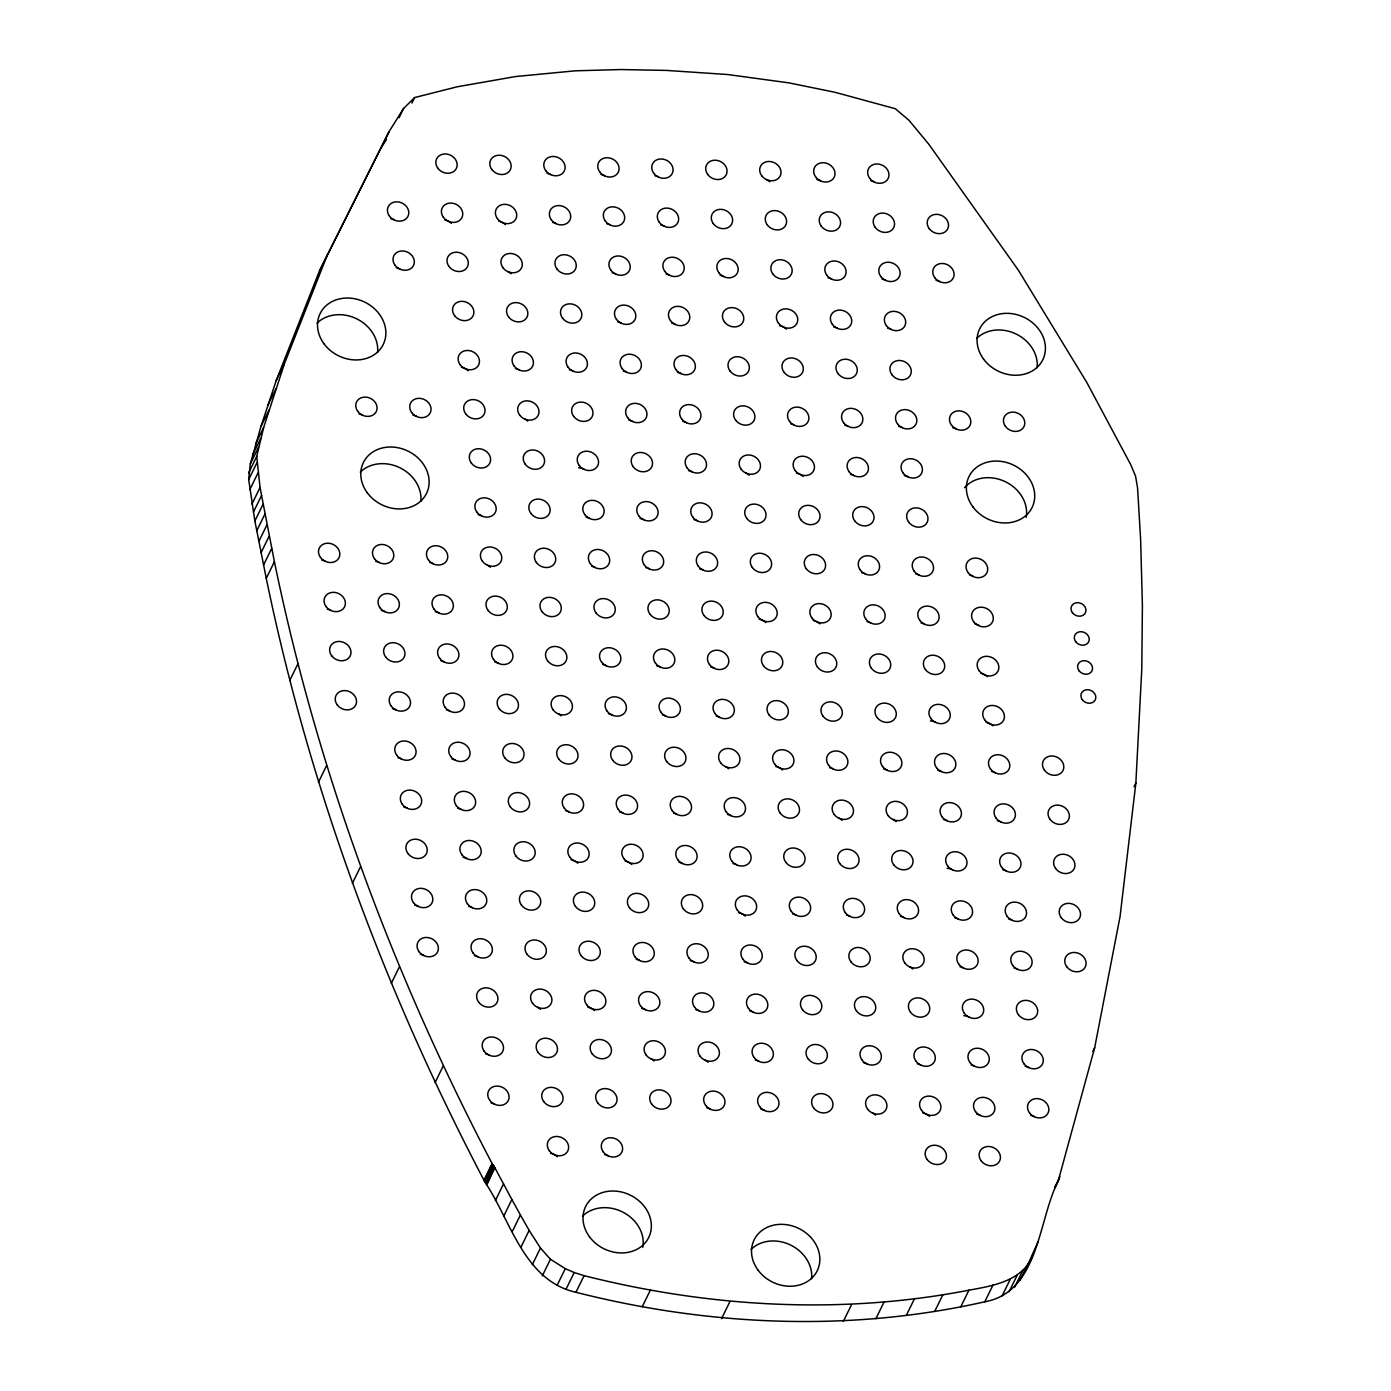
<?xml version="1.0" encoding="UTF-8"?>
<svg xmlns="http://www.w3.org/2000/svg" width="1391" height="1391" viewBox="0 0 1391 1391"><rect width="100%" height="100%" fill="white"/><g stroke="black" fill="none" stroke-linecap="round" stroke-linejoin="round"><path stroke-width="1.5" d="M1135.856 783.063L1141.785 669.21L1142.411 605.572L1140.62 539.36L1137.56 487.98L1135.578 476.157L1130.64 464.472L1086.788 382.438L1018.316 270.132L928.788 144.212L908.897 120.217L895.3 108.707L834.93 92.275L789.149 82.904L727.806 74.54L666.498 70.419L620.629 69.55L575.196 70.819L515.452 76.557L457.256 86.781L414.622 97.561L403.564 108.498L389.028 131.693L319.53 270.741L276.235 380.456L260.917 426.585L250.31 463.951L248.693 479.547L254.866 520.964L266.255 578.326C309.498 788.106 384.542 990.67 483.964 1180.211L486.815 1184.906C511.54 1223.593 525.102 1280.781 575.944 1292.291C709.219 1326.162 850.318 1332.248 984.793 1301.785C1039.251 1291.961 1038.19 1219.472 1058.099 1181.342L1094.665 1047.736L1120.051 916.582L1135.856 783.063L1134.03 786.767M484.485 1181.185L492.64 1164.563L492.101 1163.572C392.697 974.048 317.635 771.466 274.41 561.703L260.047 487.493L256.726 456.352L263.629 427.576L284.373 363.833L327.667 254.101M1024.976 1271.078L1037.877 1242.215M319.53 270.741L389.028 131.693M399.043 117.731L403.564 108.498M411.892 103.108L414.622 97.561M276.235 380.456L284.373 363.833M267.82 405.337L275.974 388.715M260.917 426.585L269.054 409.962M255.492 444.216L263.629 427.576M252.484 455.135L260.639 438.513M250.31 463.951L258.465 447.328M248.589 472.992L256.726 456.352M248.693 479.547L256.831 462.925M249.824 489.597L257.978 472.975M251.91 504.116L260.047 487.493M253.44 512.062L261.578 495.439M254.866 520.964L263.021 504.342M256.813 530.667L264.968 514.027M258.882 541.325L267.02 524.685M261.021 552.749L269.176 536.126M263.49 565.146L271.628 548.523M266.255 578.326L274.41 561.703M289.711 680.529L297.865 663.907M318.435 782.281L326.572 765.641M352.358 883.372L360.512 866.749M391.271 983.42L399.408 966.797M435.14 1082.441L443.294 1065.802M483.964 1180.211L492.101 1163.572M484.207 1180.594L492.362 1163.971M484.451 1180.803L492.588 1164.163M484.729 1181.376L492.64 1164.563M484.99 1181.776L493.388 1165.536M485.233 1182.159L493.37 1165.345M485.494 1182.559L493.649 1165.936L492.866 1164.754M485.737 1182.75L493.649 1165.936M486.537 1184.315L494.692 1167.692L493.875 1166.127M486.815 1184.906L494.692 1167.692M495.387 1200.537L503.525 1183.897L494.918 1167.884M503.716 1216.151L511.871 1199.529L503.525 1183.897M512.253 1231.591L520.408 1214.969L511.871 1199.529M520.999 1247.032L529.154 1230.409L520.408 1214.969M532.318 1264.662L540.473 1248.04L529.154 1230.409M542.281 1275.895L550.436 1259.255L540.473 1248.04M557.13 1285.301L565.285 1268.662L550.436 1259.255M566.05 1289.161L574.205 1272.539L584.081 1275.669C709.48 1307.401 841.642 1314.947 968.936 1290.187C993.018 1285.84 1023.585 1280.833 1033.13 1254.439M575.944 1292.291L584.081 1275.669M642.225 1306.758L650.379 1290.118M721.564 1318.633L729.719 1301.993M843.329 1321.45L851.483 1304.828M875.878 1318.738L884.015 1302.098M906.41 1315.19L914.565 1298.568M934.787 1311.226L942.942 1294.604M960.781 1306.81L968.936 1290.187M1092.857 1051.44L1094.665 1047.736M984.793 1301.785L992.948 1285.145M1054.708 1187.514L1059.907 1176.751M1054.621 1188.157L1058.76 1179.62M1002.146 1295.821L1010.283 1279.181M1009.101 1291.735L1017.238 1275.095M1014.7 1287.04L1022.854 1270.418M1019.881 1280.416L1028.036 1263.776M380.873 148.315L386.472 139.396M565.285 1268.662L574.205 1272.539M494.431 1167.292L486.259 1183.741M671.731 323.147A10.989 9.337 26.1 0 1 675.348 324.381M494.831 662.012A10.989 9.337 26.1 0 1 498.447 663.246M779.673 325.65A10.989 9.337 26.1 0 1 786.384 329.128M547.046 173.266A10.989 9.337 26.1 0 1 550.662 174.501M457.587 808.136A10.989 9.337 26.1 0 1 461.203 809.371M452.005 759.017A10.989 9.337 26.1 0 1 455.622 760.251M641.807 1008.405A10.989 9.337 26.1 0 1 645.424 1009.623M587.819 1007.154A10.989 9.337 26.1 0 1 594.531 1010.614M444.668 219.882A10.989 9.337 26.1 0 1 451.38 223.36M446.424 709.897A10.989 9.337 26.1 0 1 450.041 711.114M440.86 660.76A10.989 9.337 26.1 0 1 444.477 661.994M435.279 611.64A10.989 9.337 26.1 0 1 438.895 612.875M429.715 562.52A10.989 9.337 26.1 0 1 433.331 563.738M695.778 1009.657A10.989 9.337 26.1 0 1 699.395 1010.874M375.744 561.269A10.989 9.337 26.1 0 1 379.36 562.486M751.018 1249.466A35.14 29.872 26.1 0 1 790.453 1244.98A35.14 29.872 26.1 0 1 811.579 1278.677M582.516 1216.169A35.14 29.872 26.1 0 1 622.994 1212.204A35.14 29.872 26.1 0 1 642.798 1247.379M360.286 472.158A35.14 29.872 26.1 0 1 399.721 467.672A35.14 29.872 26.1 0 1 420.847 501.369M976.586 338.482A35.14 29.872 26.1 0 1 1016.021 333.979A35.14 29.872 26.1 0 1 1037.147 367.693M317.009 323.181A35.14 29.872 26.1 0 1 356.444 318.695A35.14 29.872 26.1 0 1 377.57 352.392M964.519 487.685A35.14 29.872 26.1 0 1 1005.328 481.703A35.14 29.872 26.1 0 1 1026.175 517.417M930.37 720.973A10.989 9.337 26.1 0 1 935.83 722.398M921.068 622.907A10.989 9.337 26.1 0 1 924.685 624.142M915.487 573.788A10.989 9.337 26.1 0 1 919.121 575.022M904.341 475.531A10.989 9.337 26.1 0 1 907.958 476.765M850.37 474.279A10.989 9.337 26.1 0 1 853.987 475.513M861.516 572.536A10.989 9.337 26.1 0 1 865.132 573.77M867.097 621.655A10.989 9.337 26.1 0 1 870.714 622.89M883.807 769.032A10.989 9.337 26.1 0 1 887.423 770.266M937.795 770.284A10.989 9.337 26.1 0 1 941.411 771.518M991.766 771.536A10.989 9.337 26.1 0 1 995.382 772.77M997.33 820.655A10.989 9.337 26.1 0 1 1000.946 821.89M943.359 819.403A10.989 9.337 26.1 0 1 946.975 820.638M893.005 819.386A10.989 9.337 26.1 0 1 896.082 821.629M839.034 818.134A10.989 9.337 26.1 0 1 842.111 820.377M829.836 767.78A10.989 9.337 26.1 0 1 833.452 769.014M813.109 620.403A10.989 9.337 26.1 0 1 819.821 623.881M796.4 473.027A10.989 9.337 26.1 0 1 803.094 476.504M688.441 470.523A10.989 9.337 26.1 0 1 692.057 471.758M746.045 473.01A10.989 9.337 26.1 0 1 749.123 475.253M759.138 619.151A10.989 9.337 26.1 0 1 765.85 622.629M775.865 766.528A10.989 9.337 26.1 0 1 782.559 770.005M947.097 868.349A10.989 9.337 26.1 0 1 952.557 869.775M1002.911 869.792A10.989 9.337 26.1 0 1 1006.528 871.027M733.04 863.533A10.989 9.337 26.1 0 1 736.656 864.75M725.493 766.511A10.989 9.337 26.1 0 1 728.588 768.754M727.458 814.396A10.989 9.337 26.1 0 1 731.075 815.63M716.313 716.156A10.989 9.337 26.1 0 1 719.929 717.391M710.731 667.019A10.989 9.337 26.1 0 1 714.348 668.254M699.586 568.78A10.989 9.337 26.1 0 1 703.203 570.014M694.022 519.643A10.989 9.337 26.1 0 1 697.639 520.877M640.034 518.391A10.989 9.337 26.1 0 1 643.668 519.625M645.615 567.528A10.989 9.337 26.1 0 1 649.232 568.763M656.761 665.767A10.989 9.337 26.1 0 1 660.377 667.002M673.487 813.144A10.989 9.337 26.1 0 1 677.104 814.378M679.051 862.281A10.989 9.337 26.1 0 1 682.668 863.498M625.081 861.029A10.989 9.337 26.1 0 1 631.775 864.489M619.499 811.892A10.989 9.337 26.1 0 1 623.116 813.126M662.342 714.904A10.989 9.337 26.1 0 1 665.959 716.139M608.354 713.653A10.989 9.337 26.1 0 1 611.97 714.87M602.79 664.515A10.989 9.337 26.1 0 1 606.406 665.75M591.644 566.276A10.989 9.337 26.1 0 1 595.261 567.511M586.063 517.139A10.989 9.337 26.1 0 1 589.68 518.374M578.656 467.828A10.989 9.337 26.1 0 1 584.116 469.254M558 713.618A10.989 9.337 26.1 0 1 561.095 715.861M565.528 810.64A10.989 9.337 26.1 0 1 569.145 811.875M571.11 859.777A10.989 9.337 26.1 0 1 577.804 863.237M487.302 565.007A10.989 9.337 26.1 0 1 490.397 567.232M478.121 514.635A10.989 9.337 26.1 0 1 481.738 515.87M463.151 857.273A10.989 9.337 26.1 0 1 466.767 858.49M381.308 610.388A10.989 9.337 26.1 0 1 384.924 611.623M392.453 708.645A10.989 9.337 26.1 0 1 396.07 709.862M398.035 757.765A10.989 9.337 26.1 0 1 401.651 758.999M403.599 806.884A10.989 9.337 26.1 0 1 407.215 808.119M327.337 609.136A10.989 9.337 26.1 0 1 330.954 610.371M321.756 560.017A10.989 9.337 26.1 0 1 325.372 561.234M461.395 367.259A10.989 9.337 26.1 0 1 468.106 370.736M524.563 418.882A10.989 9.337 26.1 0 1 527.641 421.108M628.888 420.152A10.989 9.337 26.1 0 1 632.505 421.386M682.877 421.403A10.989 9.337 26.1 0 1 686.493 422.638M790.818 423.907A10.989 9.337 26.1 0 1 794.435 425.142M844.806 425.159A10.989 9.337 26.1 0 1 848.423 426.394M898.777 426.411A10.989 9.337 26.1 0 1 902.394 427.646M887.632 328.154A10.989 9.337 26.1 0 1 891.248 329.389M882.05 279.035A10.989 9.337 26.1 0 1 885.667 280.269M828.08 277.783A10.989 9.337 26.1 0 1 831.696 279.017M833.661 326.902A10.989 9.337 26.1 0 1 837.278 328.137M677.295 372.266A10.989 9.337 26.1 0 1 680.912 373.501M623.324 371.014A10.989 9.337 26.1 0 1 626.941 372.249M569.354 369.763A10.989 9.337 26.1 0 1 572.97 370.997M515.365 368.511A10.989 9.337 26.1 0 1 518.982 369.745M617.743 321.895A10.989 9.337 26.1 0 1 621.36 323.129M666.15 274.027A10.989 9.337 26.1 0 1 669.766 275.262M720.121 275.279A10.989 9.337 26.1 0 1 723.737 276.513M612.179 272.775A10.989 9.337 26.1 0 1 615.796 274.01M507.837 271.506A10.989 9.337 26.1 0 1 510.932 273.731M655.005 175.77A10.989 9.337 26.1 0 1 658.621 177.005M766.58 179.509A10.989 9.337 26.1 0 1 769.658 181.752M816.934 179.526A10.989 9.337 26.1 0 1 820.551 180.76M870.905 180.778A10.989 9.337 26.1 0 1 874.522 182.012M660.586 224.89A10.989 9.337 26.1 0 1 664.202 226.124M606.598 223.638A10.989 9.337 26.1 0 1 610.214 224.873M552.627 222.386A10.989 9.337 26.1 0 1 556.244 223.621M498.656 221.134A10.989 9.337 26.1 0 1 505.35 224.612M601.034 174.518A10.989 9.337 26.1 0 1 604.65 175.753M936.039 280.286A10.989 9.337 26.1 0 1 939.655 281.521M952.748 427.663A10.989 9.337 26.1 0 1 956.365 428.897M412.988 415.144A10.989 9.337 26.1 0 1 416.604 416.378M396.279 267.767A10.989 9.337 26.1 0 1 399.895 269.002M390.697 218.63A10.989 9.337 26.1 0 1 394.314 219.865M1008.492 918.912A10.989 9.337 26.1 0 1 1012.109 920.147M954.504 917.66A10.989 9.337 26.1 0 1 958.121 918.895M900.533 916.408A10.989 9.337 26.1 0 1 904.15 917.643M846.563 915.156A10.989 9.337 26.1 0 1 850.179 916.391M792.574 913.904A10.989 9.337 26.1 0 1 796.191 915.139M738.604 912.652A10.989 9.337 26.1 0 1 745.315 916.13M468.732 906.393A10.989 9.337 26.1 0 1 472.349 907.628M414.744 905.141A10.989 9.337 26.1 0 1 418.361 906.376M420.325 954.261A10.989 9.337 26.1 0 1 423.942 955.495M474.296 955.513A10.989 9.337 26.1 0 1 477.913 956.747M636.226 959.268A10.989 9.337 26.1 0 1 639.843 960.503M690.197 960.52A10.989 9.337 26.1 0 1 693.813 961.755M744.185 961.772A10.989 9.337 26.1 0 1 747.802 963.007M909.714 966.762A10.989 9.337 26.1 0 1 912.809 969.005M960.086 966.78A10.989 9.337 26.1 0 1 963.702 968.014M1014.056 968.032A10.989 9.337 26.1 0 1 1017.673 969.266M963.807 1015.726A10.989 9.337 26.1 0 1 969.266 1017.151M749.749 1010.909A10.989 9.337 26.1 0 1 753.366 1012.126M537.465 1007.119A10.989 9.337 26.1 0 1 540.543 1009.362M485.442 1053.769A10.989 9.337 26.1 0 1 489.058 1055.004M491.023 1102.889A10.989 9.337 26.1 0 1 494.64 1104.124M650.988 1058.76A10.989 9.337 26.1 0 1 654.083 1060.985M706.924 1107.897A10.989 9.337 26.1 0 1 710.54 1109.131M704.959 1060.012A10.989 9.337 26.1 0 1 708.054 1062.237M755.33 1060.029A10.989 9.337 26.1 0 1 758.947 1061.263M760.894 1109.149A10.989 9.337 26.1 0 1 764.511 1110.383M863.272 1062.533A10.989 9.337 26.1 0 1 866.889 1063.767M872.47 1112.887A10.989 9.337 26.1 0 1 875.548 1115.13M922.824 1112.904A10.989 9.337 26.1 0 1 929.536 1116.382M917.26 1063.785A10.989 9.337 26.1 0 1 920.877 1065.019M971.231 1065.037A10.989 9.337 26.1 0 1 974.848 1066.271M976.795 1114.156A10.989 9.337 26.1 0 1 980.412 1115.391M1030.783 1115.408A10.989 9.337 26.1 0 1 1034.4 1116.643M1025.202 1066.288A10.989 9.337 26.1 0 1 1028.818 1067.523M604.546 1154.53A10.989 9.337 26.1 0 1 608.163 1155.747M550.575 1153.278A10.989 9.337 26.1 0 1 557.269 1156.738M359.017 413.892A10.989 9.337 26.1 0 1 362.634 415.127M969.475 574.883A11.163 9.476 26.1 0 1 973.161 576.135M975.056 624.003A11.163 9.476 26.1 0 1 978.725 625.255M980.638 673.14A11.163 9.476 26.1 0 1 987.436 676.652M986.202 722.259A11.163 9.476 26.1 0 1 993.018 725.789M494.135 1166.527L486.015 1183.341L494.135 1166.527M875.235 227.376A10.989 9.337 26.1 0 0 893.631 227.811A10.989 9.337 26.1 0 0 882.781 213.084A10.989 9.337 26.1 0 0 875.235 227.376M785.759 862.264A10.989 9.337 26.1 0 0 804.154 862.681A10.989 9.337 26.1 0 0 793.305 847.971A10.989 9.337 26.1 0 0 785.759 862.264M769.032 714.887A10.989 9.337 26.1 0 0 787.445 715.304A10.989 9.337 26.1 0 0 776.595 700.595A10.989 9.337 26.1 0 0 769.032 714.887M757.991 1270.07A35.14 29.872 26.1 0 0 816.882 1271.444A35.14 29.872 26.1 0 0 782.177 1224.341A35.14 29.872 26.1 0 0 757.991 1270.07M589.488 1236.773A35.14 29.872 26.1 0 0 648.38 1238.129A35.14 29.872 26.1 0 0 613.674 1191.026A35.14 29.872 26.1 0 0 589.488 1236.773M367.259 492.762A35.14 29.872 26.1 0 0 426.15 494.118A35.14 29.872 26.1 0 0 391.445 447.015A35.14 29.872 26.1 0 0 367.259 492.762M983.559 359.087A35.14 29.872 26.1 0 0 1042.45 360.443A35.14 29.872 26.1 0 0 1007.745 313.34A35.14 29.872 26.1 0 0 983.559 359.087M323.999 343.786A35.14 29.872 26.1 0 0 382.89 345.142A35.14 29.872 26.1 0 0 348.167 298.039A35.14 29.872 26.1 0 0 323.999 343.786M972.865 506.811A35.14 29.872 26.1 0 0 1031.757 508.167A35.14 29.872 26.1 0 0 997.051 461.064A35.14 29.872 26.1 0 0 972.865 506.811M930.962 718.643A10.989 9.337 26.1 0 0 949.357 719.06A10.989 9.337 26.1 0 0 938.525 704.35A10.989 9.337 26.1 0 0 930.962 718.643M925.398 669.506A10.989 9.337 26.1 0 0 943.793 669.94A10.989 9.337 26.1 0 0 932.944 655.213A10.989 9.337 26.1 0 0 925.398 669.506M919.816 620.386A10.989 9.337 26.1 0 0 938.212 620.803A10.989 9.337 26.1 0 0 927.38 606.093A10.989 9.337 26.1 0 0 919.816 620.386M914.235 571.266A10.989 9.337 26.1 0 0 932.648 571.684A10.989 9.337 26.1 0 0 921.798 556.974A10.989 9.337 26.1 0 0 914.235 571.266M908.671 522.129A10.989 9.337 26.1 0 0 927.067 522.564A10.989 9.337 26.1 0 0 916.217 507.837A10.989 9.337 26.1 0 0 908.671 522.129M903.089 473.01A10.989 9.337 26.1 0 0 921.503 473.444A10.989 9.337 26.1 0 0 910.653 458.717A10.989 9.337 26.1 0 0 903.089 473.01M849.119 471.758A10.989 9.337 26.1 0 0 867.532 472.192A10.989 9.337 26.1 0 0 856.682 457.465A10.989 9.337 26.1 0 0 849.119 471.758M854.7 520.877A10.989 9.337 26.1 0 0 873.096 521.312A10.989 9.337 26.1 0 0 862.246 506.585A10.989 9.337 26.1 0 0 854.7 520.877M860.264 570.014A10.989 9.337 26.1 0 0 878.677 570.432A10.989 9.337 26.1 0 0 867.828 555.722A10.989 9.337 26.1 0 0 860.264 570.014M865.845 619.134A10.989 9.337 26.1 0 0 884.241 619.551A10.989 9.337 26.1 0 0 873.392 604.842A10.989 9.337 26.1 0 0 865.845 619.134M871.409 668.254A10.989 9.337 26.1 0 0 889.823 668.688A10.989 9.337 26.1 0 0 878.973 653.961A10.989 9.337 26.1 0 0 871.409 668.254M876.991 717.391A10.989 9.337 26.1 0 0 895.387 717.808A10.989 9.337 26.1 0 0 884.537 703.098A10.989 9.337 26.1 0 0 876.991 717.391M882.555 766.511A10.989 9.337 26.1 0 0 900.968 766.928A10.989 9.337 26.1 0 0 890.118 752.218A10.989 9.337 26.1 0 0 882.555 766.511M936.543 767.762A10.989 9.337 26.1 0 0 954.939 768.18A10.989 9.337 26.1 0 0 944.089 753.47A10.989 9.337 26.1 0 0 936.543 767.762M990.514 769.014A10.989 9.337 26.1 0 0 1008.91 769.432A10.989 9.337 26.1 0 0 998.06 754.722A10.989 9.337 26.1 0 0 990.514 769.014M996.078 818.134A10.989 9.337 26.1 0 0 1014.491 818.569A10.989 9.337 26.1 0 0 1003.641 803.842A10.989 9.337 26.1 0 0 996.078 818.134M942.107 816.882A10.989 9.337 26.1 0 0 960.52 817.317A10.989 9.337 26.1 0 0 949.67 802.59A10.989 9.337 26.1 0 0 942.107 816.882M888.136 815.63A10.989 9.337 26.1 0 0 906.532 816.065A10.989 9.337 26.1 0 0 895.682 801.338A10.989 9.337 26.1 0 0 888.136 815.63M834.165 814.378A10.989 9.337 26.1 0 0 852.561 814.813A10.989 9.337 26.1 0 0 841.711 800.086A10.989 9.337 26.1 0 0 834.165 814.378M828.584 765.259A10.989 9.337 26.1 0 0 846.98 765.676A10.989 9.337 26.1 0 0 836.147 750.966A10.989 9.337 26.1 0 0 828.584 765.259M823.003 716.139A10.989 9.337 26.1 0 0 841.416 716.556A10.989 9.337 26.1 0 0 830.566 701.846A10.989 9.337 26.1 0 0 823.003 716.139M817.439 667.002A10.989 9.337 26.1 0 0 835.835 667.437A10.989 9.337 26.1 0 0 825.002 652.709A10.989 9.337 26.1 0 0 817.439 667.002M811.857 617.882A10.989 9.337 26.1 0 0 830.271 618.3A10.989 9.337 26.1 0 0 819.421 603.59A10.989 9.337 26.1 0 0 811.857 617.882M806.293 568.763A10.989 9.337 26.1 0 0 824.689 569.18A10.989 9.337 26.1 0 0 813.839 554.47A10.989 9.337 26.1 0 0 806.293 568.763M800.712 519.625A10.989 9.337 26.1 0 0 819.125 520.06A10.989 9.337 26.1 0 0 808.275 505.333A10.989 9.337 26.1 0 0 800.712 519.625M795.148 470.506A10.989 9.337 26.1 0 0 813.544 470.94A10.989 9.337 26.1 0 0 802.694 456.213A10.989 9.337 26.1 0 0 795.148 470.506M687.189 468.002A10.989 9.337 26.1 0 0 705.602 468.419A10.989 9.337 26.1 0 0 694.752 453.709A10.989 9.337 26.1 0 0 687.189 468.002M741.177 469.254A10.989 9.337 26.1 0 0 759.573 469.671A10.989 9.337 26.1 0 0 748.723 454.961A10.989 9.337 26.1 0 0 741.177 469.254M746.741 518.374A10.989 9.337 26.1 0 0 765.137 518.808A10.989 9.337 26.1 0 0 754.305 504.081A10.989 9.337 26.1 0 0 746.741 518.374M752.322 567.511A10.989 9.337 26.1 0 0 770.718 567.928A10.989 9.337 26.1 0 0 759.869 553.218A10.989 9.337 26.1 0 0 752.322 567.511M757.886 616.63A10.989 9.337 26.1 0 0 776.3 617.048A10.989 9.337 26.1 0 0 765.45 602.338A10.989 9.337 26.1 0 0 757.886 616.63M763.468 665.75A10.989 9.337 26.1 0 0 781.864 666.185A10.989 9.337 26.1 0 0 771.014 651.457A10.989 9.337 26.1 0 0 763.468 665.75M774.613 764.007A10.989 9.337 26.1 0 0 793.009 764.424A10.989 9.337 26.1 0 0 782.159 749.714A10.989 9.337 26.1 0 0 774.613 764.007M780.177 813.126A10.989 9.337 26.1 0 0 798.59 813.561A10.989 9.337 26.1 0 0 787.741 798.834A10.989 9.337 26.1 0 0 780.177 813.126M839.729 863.515A10.989 9.337 26.1 0 0 858.143 863.933A10.989 9.337 26.1 0 0 847.293 849.223A10.989 9.337 26.1 0 0 839.729 863.515M893.7 864.767A10.989 9.337 26.1 0 0 912.113 865.185A10.989 9.337 26.1 0 0 901.264 850.475A10.989 9.337 26.1 0 0 893.7 864.767M947.688 866.019A10.989 9.337 26.1 0 0 966.084 866.437A10.989 9.337 26.1 0 0 955.234 851.727A10.989 9.337 26.1 0 0 947.688 866.019M1001.659 867.271A10.989 9.337 26.1 0 0 1020.055 867.688A10.989 9.337 26.1 0 0 1009.223 852.979A10.989 9.337 26.1 0 0 1001.659 867.271M1055.63 868.523A10.989 9.337 26.1 0 0 1074.043 868.94A10.989 9.337 26.1 0 0 1063.193 854.23A10.989 9.337 26.1 0 0 1055.63 868.523M1050.066 819.386A10.989 9.337 26.1 0 0 1068.462 819.821A10.989 9.337 26.1 0 0 1057.612 805.093A10.989 9.337 26.1 0 0 1050.066 819.386M1044.485 770.266A10.989 9.337 26.1 0 0 1062.898 770.684A10.989 9.337 26.1 0 0 1052.048 755.974A10.989 9.337 26.1 0 0 1044.485 770.266M731.788 861.012A10.989 9.337 26.1 0 0 750.184 861.429A10.989 9.337 26.1 0 0 739.334 846.719A10.989 9.337 26.1 0 0 731.788 861.012M720.625 762.755A10.989 9.337 26.1 0 0 739.038 763.172A10.989 9.337 26.1 0 0 728.188 748.462A10.989 9.337 26.1 0 0 720.625 762.755M726.206 811.875A10.989 9.337 26.1 0 0 744.602 812.309A10.989 9.337 26.1 0 0 733.77 797.582A10.989 9.337 26.1 0 0 726.206 811.875M715.061 713.635A10.989 9.337 26.1 0 0 733.457 714.052A10.989 9.337 26.1 0 0 722.607 699.343A10.989 9.337 26.1 0 0 715.061 713.635M709.48 664.498A10.989 9.337 26.1 0 0 727.893 664.933A10.989 9.337 26.1 0 0 717.043 650.206A10.989 9.337 26.1 0 0 709.48 664.498M703.916 615.378A10.989 9.337 26.1 0 0 722.312 615.796A10.989 9.337 26.1 0 0 711.462 601.086A10.989 9.337 26.1 0 0 703.916 615.378M698.334 566.259A10.989 9.337 26.1 0 0 716.748 566.676A10.989 9.337 26.1 0 0 705.898 551.966A10.989 9.337 26.1 0 0 698.334 566.259M692.77 517.122A10.989 9.337 26.1 0 0 711.166 517.556A10.989 9.337 26.1 0 0 700.316 502.829A10.989 9.337 26.1 0 0 692.77 517.122M633.218 466.75A10.989 9.337 26.1 0 0 651.614 467.167A10.989 9.337 26.1 0 0 640.782 452.458A10.989 9.337 26.1 0 0 633.218 466.75M638.782 515.87A10.989 9.337 26.1 0 0 657.195 516.304A10.989 9.337 26.1 0 0 646.346 501.577A10.989 9.337 26.1 0 0 638.782 515.87M644.363 565.007A10.989 9.337 26.1 0 0 662.759 565.424A10.989 9.337 26.1 0 0 651.927 550.714A10.989 9.337 26.1 0 0 644.363 565.007M649.945 614.126A10.989 9.337 26.1 0 0 668.341 614.544A10.989 9.337 26.1 0 0 657.491 599.834A10.989 9.337 26.1 0 0 649.945 614.126M655.509 663.246A10.989 9.337 26.1 0 0 673.905 663.681A10.989 9.337 26.1 0 0 663.072 648.954A10.989 9.337 26.1 0 0 655.509 663.246M666.654 761.503A10.989 9.337 26.1 0 0 685.067 761.92A10.989 9.337 26.1 0 0 674.218 747.21A10.989 9.337 26.1 0 0 666.654 761.503M672.236 810.623A10.989 9.337 26.1 0 0 690.631 811.057A10.989 9.337 26.1 0 0 679.782 796.33A10.989 9.337 26.1 0 0 672.236 810.623M677.8 859.76A10.989 9.337 26.1 0 0 696.213 860.177A10.989 9.337 26.1 0 0 685.363 845.467A10.989 9.337 26.1 0 0 677.8 859.76M623.829 858.508A10.989 9.337 26.1 0 0 642.225 858.925A10.989 9.337 26.1 0 0 631.375 844.215A10.989 9.337 26.1 0 0 623.829 858.508M618.247 809.371A10.989 9.337 26.1 0 0 636.661 809.805A10.989 9.337 26.1 0 0 625.811 795.078A10.989 9.337 26.1 0 0 618.247 809.371M612.683 760.251A10.989 9.337 26.1 0 0 631.079 760.668A10.989 9.337 26.1 0 0 620.23 745.959A10.989 9.337 26.1 0 0 612.683 760.251M661.09 712.383A10.989 9.337 26.1 0 0 679.486 712.801A10.989 9.337 26.1 0 0 668.636 698.091A10.989 9.337 26.1 0 0 661.09 712.383M607.102 711.131A10.989 9.337 26.1 0 0 625.515 711.549A10.989 9.337 26.1 0 0 614.666 696.839A10.989 9.337 26.1 0 0 607.102 711.131M601.538 661.994A10.989 9.337 26.1 0 0 619.934 662.429A10.989 9.337 26.1 0 0 609.084 647.702A10.989 9.337 26.1 0 0 601.538 661.994M595.957 612.875A10.989 9.337 26.1 0 0 614.37 613.292A10.989 9.337 26.1 0 0 603.52 598.582A10.989 9.337 26.1 0 0 595.957 612.875M590.393 563.755A10.989 9.337 26.1 0 0 608.789 564.172A10.989 9.337 26.1 0 0 597.939 549.462A10.989 9.337 26.1 0 0 590.393 563.755M584.811 514.618A10.989 9.337 26.1 0 0 603.225 515.053A10.989 9.337 26.1 0 0 592.375 500.325A10.989 9.337 26.1 0 0 584.811 514.618M579.247 465.498A10.989 9.337 26.1 0 0 597.643 465.915A10.989 9.337 26.1 0 0 586.793 451.206A10.989 9.337 26.1 0 0 579.247 465.498M471.288 462.994A10.989 9.337 26.1 0 0 489.684 463.412A10.989 9.337 26.1 0 0 478.852 448.702A10.989 9.337 26.1 0 0 471.288 462.994M525.259 464.246A10.989 9.337 26.1 0 0 543.672 464.664A10.989 9.337 26.1 0 0 532.823 449.954A10.989 9.337 26.1 0 0 525.259 464.246M530.84 513.366A10.989 9.337 26.1 0 0 549.236 513.801A10.989 9.337 26.1 0 0 538.387 499.073A10.989 9.337 26.1 0 0 530.84 513.366M536.404 562.503A10.989 9.337 26.1 0 0 554.818 562.92A10.989 9.337 26.1 0 0 543.968 548.21A10.989 9.337 26.1 0 0 536.404 562.503M541.986 611.623A10.989 9.337 26.1 0 0 560.382 612.04A10.989 9.337 26.1 0 0 549.549 597.33A10.989 9.337 26.1 0 0 541.986 611.623M547.55 660.742A10.989 9.337 26.1 0 0 565.963 661.177A10.989 9.337 26.1 0 0 555.113 646.45A10.989 9.337 26.1 0 0 547.55 660.742M553.131 709.879A10.989 9.337 26.1 0 0 571.527 710.297A10.989 9.337 26.1 0 0 560.695 695.587A10.989 9.337 26.1 0 0 553.131 709.879M558.713 758.999A10.989 9.337 26.1 0 0 577.109 759.416A10.989 9.337 26.1 0 0 566.259 744.707A10.989 9.337 26.1 0 0 558.713 758.999M564.277 808.119A10.989 9.337 26.1 0 0 582.69 808.554A10.989 9.337 26.1 0 0 571.84 793.826A10.989 9.337 26.1 0 0 564.277 808.119M569.858 857.239A10.989 9.337 26.1 0 0 588.254 857.673A10.989 9.337 26.1 0 0 577.404 842.963A10.989 9.337 26.1 0 0 569.858 857.239M515.87 855.987A10.989 9.337 26.1 0 0 534.283 856.421A10.989 9.337 26.1 0 0 523.433 841.711A10.989 9.337 26.1 0 0 515.87 855.987M510.306 806.867A10.989 9.337 26.1 0 0 528.702 807.302A10.989 9.337 26.1 0 0 517.852 792.574A10.989 9.337 26.1 0 0 510.306 806.867M504.724 757.747A10.989 9.337 26.1 0 0 523.138 758.165A10.989 9.337 26.1 0 0 512.288 743.455A10.989 9.337 26.1 0 0 504.724 757.747M493.579 659.49A10.989 9.337 26.1 0 0 511.992 659.925A10.989 9.337 26.1 0 0 501.143 645.198A10.989 9.337 26.1 0 0 493.579 659.49M488.015 610.371A10.989 9.337 26.1 0 0 506.411 610.788A10.989 9.337 26.1 0 0 495.561 596.078A10.989 9.337 26.1 0 0 488.015 610.371M482.434 561.251A10.989 9.337 26.1 0 0 500.847 561.668A10.989 9.337 26.1 0 0 489.997 546.959A10.989 9.337 26.1 0 0 482.434 561.251M476.87 512.114A10.989 9.337 26.1 0 0 495.266 512.549A10.989 9.337 26.1 0 0 484.416 497.822A10.989 9.337 26.1 0 0 476.87 512.114M499.16 708.628A10.989 9.337 26.1 0 0 517.556 709.045A10.989 9.337 26.1 0 0 506.707 694.335A10.989 9.337 26.1 0 0 499.16 708.628M461.899 854.735A10.989 9.337 26.1 0 0 480.295 855.169A10.989 9.337 26.1 0 0 469.462 840.46A10.989 9.337 26.1 0 0 461.899 854.735M456.335 805.615A10.989 9.337 26.1 0 0 474.731 806.05A10.989 9.337 26.1 0 0 463.881 791.323A10.989 9.337 26.1 0 0 456.335 805.615M450.754 756.495A10.989 9.337 26.1 0 0 469.15 756.913A10.989 9.337 26.1 0 0 458.317 742.203A10.989 9.337 26.1 0 0 450.754 756.495M445.172 707.376A10.989 9.337 26.1 0 0 463.586 707.793A10.989 9.337 26.1 0 0 452.736 693.083A10.989 9.337 26.1 0 0 445.172 707.376M439.608 658.239A10.989 9.337 26.1 0 0 458.004 658.673A10.989 9.337 26.1 0 0 447.154 643.946A10.989 9.337 26.1 0 0 439.608 658.239M434.027 609.119A10.989 9.337 26.1 0 0 452.44 609.536A10.989 9.337 26.1 0 0 441.59 594.826A10.989 9.337 26.1 0 0 434.027 609.119M428.463 559.999A10.989 9.337 26.1 0 0 446.859 560.417A10.989 9.337 26.1 0 0 436.009 545.707A10.989 9.337 26.1 0 0 428.463 559.999M374.492 558.747A10.989 9.337 26.1 0 0 392.888 559.165A10.989 9.337 26.1 0 0 382.038 544.455A10.989 9.337 26.1 0 0 374.492 558.747M380.056 607.867A10.989 9.337 26.1 0 0 398.469 608.284A10.989 9.337 26.1 0 0 387.62 593.574A10.989 9.337 26.1 0 0 380.056 607.867M385.637 656.987A10.989 9.337 26.1 0 0 404.033 657.421A10.989 9.337 26.1 0 0 393.184 642.694A10.989 9.337 26.1 0 0 385.637 656.987M391.201 706.106A10.989 9.337 26.1 0 0 409.615 706.541A10.989 9.337 26.1 0 0 398.765 691.831A10.989 9.337 26.1 0 0 391.201 706.106M396.783 755.243A10.989 9.337 26.1 0 0 415.179 755.661A10.989 9.337 26.1 0 0 404.329 740.951A10.989 9.337 26.1 0 0 396.783 755.243M402.347 804.363A10.989 9.337 26.1 0 0 420.76 804.798A10.989 9.337 26.1 0 0 409.91 790.071A10.989 9.337 26.1 0 0 402.347 804.363M407.928 853.483A10.989 9.337 26.1 0 0 426.324 853.918A10.989 9.337 26.1 0 0 415.474 839.19A10.989 9.337 26.1 0 0 407.928 853.483M337.231 704.854A10.989 9.337 26.1 0 0 355.627 705.289A10.989 9.337 26.1 0 0 344.777 690.579A10.989 9.337 26.1 0 0 337.231 704.854M331.649 655.735A10.989 9.337 26.1 0 0 350.063 656.169A10.989 9.337 26.1 0 0 339.213 641.442A10.989 9.337 26.1 0 0 331.649 655.735M326.085 606.615A10.989 9.337 26.1 0 0 344.481 607.032A10.989 9.337 26.1 0 0 333.631 592.323A10.989 9.337 26.1 0 0 326.085 606.615M320.504 557.495A10.989 9.337 26.1 0 0 338.917 557.913A10.989 9.337 26.1 0 0 328.067 543.203A10.989 9.337 26.1 0 0 320.504 557.495M465.724 413.875A10.989 9.337 26.1 0 0 484.12 414.292A10.989 9.337 26.1 0 0 473.27 399.582A10.989 9.337 26.1 0 0 465.724 413.875M460.143 364.738A10.989 9.337 26.1 0 0 478.539 365.172A10.989 9.337 26.1 0 0 467.706 350.445A10.989 9.337 26.1 0 0 460.143 364.738M454.561 315.618A10.989 9.337 26.1 0 0 472.975 316.035A10.989 9.337 26.1 0 0 462.125 301.325A10.989 9.337 26.1 0 0 454.561 315.618M448.997 266.498A10.989 9.337 26.1 0 0 467.393 266.916A10.989 9.337 26.1 0 0 456.544 252.206A10.989 9.337 26.1 0 0 448.997 266.498M519.695 415.127A10.989 9.337 26.1 0 0 538.091 415.544A10.989 9.337 26.1 0 0 527.241 400.834A10.989 9.337 26.1 0 0 519.695 415.127M627.637 417.63A10.989 9.337 26.1 0 0 646.05 418.048A10.989 9.337 26.1 0 0 635.2 403.338A10.989 9.337 26.1 0 0 627.637 417.63M573.666 416.378A10.989 9.337 26.1 0 0 592.079 416.796A10.989 9.337 26.1 0 0 581.229 402.086A10.989 9.337 26.1 0 0 573.666 416.378M681.625 418.882A10.989 9.337 26.1 0 0 700.021 419.3A10.989 9.337 26.1 0 0 689.171 404.59A10.989 9.337 26.1 0 0 681.625 418.882M735.596 420.134A10.989 9.337 26.1 0 0 753.992 420.551A10.989 9.337 26.1 0 0 743.159 405.842A10.989 9.337 26.1 0 0 735.596 420.134M789.566 421.386A10.989 9.337 26.1 0 0 807.98 421.803A10.989 9.337 26.1 0 0 797.13 407.094A10.989 9.337 26.1 0 0 789.566 421.386M843.555 422.638A10.989 9.337 26.1 0 0 861.951 423.055A10.989 9.337 26.1 0 0 851.101 408.345A10.989 9.337 26.1 0 0 843.555 422.638M897.525 423.89A10.989 9.337 26.1 0 0 915.921 424.307A10.989 9.337 26.1 0 0 905.072 409.597A10.989 9.337 26.1 0 0 897.525 423.89M891.944 374.753A10.989 9.337 26.1 0 0 910.357 375.187A10.989 9.337 26.1 0 0 899.508 360.46A10.989 9.337 26.1 0 0 891.944 374.753M886.38 325.633A10.989 9.337 26.1 0 0 904.776 326.068A10.989 9.337 26.1 0 0 893.926 311.341A10.989 9.337 26.1 0 0 886.38 325.633M880.799 276.513A10.989 9.337 26.1 0 0 899.212 276.931A10.989 9.337 26.1 0 0 888.362 262.221A10.989 9.337 26.1 0 0 880.799 276.513M826.828 275.262A10.989 9.337 26.1 0 0 845.224 275.679A10.989 9.337 26.1 0 0 834.391 260.969A10.989 9.337 26.1 0 0 826.828 275.262M832.392 324.381A10.989 9.337 26.1 0 0 850.805 324.816A10.989 9.337 26.1 0 0 839.955 310.089A10.989 9.337 26.1 0 0 832.392 324.381M837.973 373.501A10.989 9.337 26.1 0 0 856.369 373.936A10.989 9.337 26.1 0 0 845.537 359.208A10.989 9.337 26.1 0 0 837.973 373.501M784.002 372.249A10.989 9.337 26.1 0 0 802.398 372.684A10.989 9.337 26.1 0 0 791.549 357.956A10.989 9.337 26.1 0 0 784.002 372.249M676.043 369.745A10.989 9.337 26.1 0 0 694.457 370.18A10.989 9.337 26.1 0 0 683.607 355.453A10.989 9.337 26.1 0 0 676.043 369.745M730.014 370.997A10.989 9.337 26.1 0 0 748.428 371.432A10.989 9.337 26.1 0 0 737.578 356.705A10.989 9.337 26.1 0 0 730.014 370.997M622.073 368.493A10.989 9.337 26.1 0 0 640.469 368.928A10.989 9.337 26.1 0 0 629.619 354.201A10.989 9.337 26.1 0 0 622.073 368.493M568.102 367.241A10.989 9.337 26.1 0 0 586.498 367.676A10.989 9.337 26.1 0 0 575.648 352.949A10.989 9.337 26.1 0 0 568.102 367.241M514.114 365.989A10.989 9.337 26.1 0 0 532.527 366.424A10.989 9.337 26.1 0 0 521.677 351.697A10.989 9.337 26.1 0 0 514.114 365.989M508.55 316.87A10.989 9.337 26.1 0 0 526.946 317.287A10.989 9.337 26.1 0 0 516.096 302.577A10.989 9.337 26.1 0 0 508.55 316.87M562.52 318.122A10.989 9.337 26.1 0 0 580.916 318.539A10.989 9.337 26.1 0 0 570.084 303.829A10.989 9.337 26.1 0 0 562.52 318.122M616.491 319.374A10.989 9.337 26.1 0 0 634.905 319.791A10.989 9.337 26.1 0 0 624.055 305.081A10.989 9.337 26.1 0 0 616.491 319.374M670.479 320.625A10.989 9.337 26.1 0 0 688.875 321.06A10.989 9.337 26.1 0 0 678.026 306.333A10.989 9.337 26.1 0 0 670.479 320.625M724.45 321.877A10.989 9.337 26.1 0 0 742.846 322.312A10.989 9.337 26.1 0 0 731.996 307.585A10.989 9.337 26.1 0 0 724.45 321.877M778.421 323.129A10.989 9.337 26.1 0 0 796.834 323.564A10.989 9.337 26.1 0 0 785.985 308.837A10.989 9.337 26.1 0 0 778.421 323.129M772.857 274.01A10.989 9.337 26.1 0 0 791.253 274.427A10.989 9.337 26.1 0 0 780.403 259.717A10.989 9.337 26.1 0 0 772.857 274.01M664.898 271.506A10.989 9.337 26.1 0 0 683.311 271.923A10.989 9.337 26.1 0 0 672.462 257.213A10.989 9.337 26.1 0 0 664.898 271.506M718.869 272.758A10.989 9.337 26.1 0 0 737.282 273.175A10.989 9.337 26.1 0 0 726.432 258.465A10.989 9.337 26.1 0 0 718.869 272.758M610.927 270.254A10.989 9.337 26.1 0 0 629.323 270.671A10.989 9.337 26.1 0 0 618.473 255.961A10.989 9.337 26.1 0 0 610.927 270.254M556.956 269.002A10.989 9.337 26.1 0 0 575.352 269.419A10.989 9.337 26.1 0 0 564.503 254.709A10.989 9.337 26.1 0 0 556.956 269.002M502.968 267.75A10.989 9.337 26.1 0 0 521.382 268.167A10.989 9.337 26.1 0 0 510.532 253.458A10.989 9.337 26.1 0 0 502.968 267.75M443.416 217.361A10.989 9.337 26.1 0 0 461.829 217.796A10.989 9.337 26.1 0 0 450.98 203.069A10.989 9.337 26.1 0 0 443.416 217.361M437.852 168.241A10.989 9.337 26.1 0 0 456.248 168.659A10.989 9.337 26.1 0 0 445.398 153.949A10.989 9.337 26.1 0 0 437.852 168.241M491.823 169.493A10.989 9.337 26.1 0 0 510.236 169.928A10.989 9.337 26.1 0 0 499.386 155.201A10.989 9.337 26.1 0 0 491.823 169.493M545.794 170.745A10.989 9.337 26.1 0 0 564.207 171.18A10.989 9.337 26.1 0 0 553.357 156.453A10.989 9.337 26.1 0 0 545.794 170.745M653.753 173.249A10.989 9.337 26.1 0 0 672.149 173.684A10.989 9.337 26.1 0 0 661.316 158.957A10.989 9.337 26.1 0 0 653.753 173.249M761.712 175.753A10.989 9.337 26.1 0 0 780.108 176.188A10.989 9.337 26.1 0 0 769.258 161.46A10.989 9.337 26.1 0 0 761.712 175.753M815.682 177.005A10.989 9.337 26.1 0 0 834.078 177.439A10.989 9.337 26.1 0 0 823.229 162.712A10.989 9.337 26.1 0 0 815.682 177.005M869.653 178.257A10.989 9.337 26.1 0 0 888.067 178.691A10.989 9.337 26.1 0 0 877.217 163.964A10.989 9.337 26.1 0 0 869.653 178.257M821.246 226.124A10.989 9.337 26.1 0 0 839.66 226.559A10.989 9.337 26.1 0 0 828.81 211.832A10.989 9.337 26.1 0 0 821.246 226.124M767.276 224.873A10.989 9.337 26.1 0 0 785.689 225.307A10.989 9.337 26.1 0 0 774.839 210.58A10.989 9.337 26.1 0 0 767.276 224.873M713.305 223.621A10.989 9.337 26.1 0 0 731.701 224.055A10.989 9.337 26.1 0 0 720.851 209.328A10.989 9.337 26.1 0 0 713.305 223.621M659.334 222.369A10.989 9.337 26.1 0 0 677.73 222.803A10.989 9.337 26.1 0 0 666.88 208.076A10.989 9.337 26.1 0 0 659.334 222.369M605.346 221.117A10.989 9.337 26.1 0 0 623.759 221.552A10.989 9.337 26.1 0 0 612.909 206.824A10.989 9.337 26.1 0 0 605.346 221.117M551.375 219.865A10.989 9.337 26.1 0 0 569.771 220.3A10.989 9.337 26.1 0 0 558.939 205.572A10.989 9.337 26.1 0 0 551.375 219.865M497.404 218.613A10.989 9.337 26.1 0 0 515.8 219.048A10.989 9.337 26.1 0 0 504.95 204.321A10.989 9.337 26.1 0 0 497.404 218.613M599.782 171.997A10.989 9.337 26.1 0 0 618.178 172.432A10.989 9.337 26.1 0 0 607.328 157.705A10.989 9.337 26.1 0 0 599.782 171.997M707.723 174.501A10.989 9.337 26.1 0 0 726.137 174.936A10.989 9.337 26.1 0 0 715.287 160.208A10.989 9.337 26.1 0 0 707.723 174.501M929.205 228.628A10.989 9.337 26.1 0 0 947.601 229.063A10.989 9.337 26.1 0 0 936.769 214.336A10.989 9.337 26.1 0 0 929.205 228.628M934.787 277.765A10.989 9.337 26.1 0 0 953.183 278.183A10.989 9.337 26.1 0 0 942.333 263.473A10.989 9.337 26.1 0 0 934.787 277.765M951.496 425.142A10.989 9.337 26.1 0 0 969.91 425.559A10.989 9.337 26.1 0 0 959.06 410.849A10.989 9.337 26.1 0 0 951.496 425.142M411.736 412.623A10.989 9.337 26.1 0 0 430.149 413.04A10.989 9.337 26.1 0 0 419.3 398.33A10.989 9.337 26.1 0 0 411.736 412.623M395.027 265.246A10.989 9.337 26.1 0 0 413.423 265.664A10.989 9.337 26.1 0 0 402.573 250.954A10.989 9.337 26.1 0 0 395.027 265.246M389.445 216.109A10.989 9.337 26.1 0 0 407.859 216.544A10.989 9.337 26.1 0 0 397.009 201.817A10.989 9.337 26.1 0 0 389.445 216.109M1061.211 917.643A10.989 9.337 26.1 0 0 1079.607 918.06A10.989 9.337 26.1 0 0 1068.757 903.35A10.989 9.337 26.1 0 0 1061.211 917.643M1007.223 916.391A10.989 9.337 26.1 0 0 1025.636 916.808A10.989 9.337 26.1 0 0 1014.787 902.098A10.989 9.337 26.1 0 0 1007.223 916.391M953.252 915.139A10.989 9.337 26.1 0 0 971.666 915.556A10.989 9.337 26.1 0 0 960.816 900.846A10.989 9.337 26.1 0 0 953.252 915.139M899.282 913.887A10.989 9.337 26.1 0 0 917.677 914.304A10.989 9.337 26.1 0 0 906.828 899.594A10.989 9.337 26.1 0 0 899.282 913.887M845.311 912.635A10.989 9.337 26.1 0 0 863.707 913.052A10.989 9.337 26.1 0 0 852.857 898.343A10.989 9.337 26.1 0 0 845.311 912.635M791.323 911.383A10.989 9.337 26.1 0 0 809.736 911.8A10.989 9.337 26.1 0 0 798.886 897.091A10.989 9.337 26.1 0 0 791.323 911.383M737.352 910.131A10.989 9.337 26.1 0 0 755.748 910.549A10.989 9.337 26.1 0 0 744.915 895.839A10.989 9.337 26.1 0 0 737.352 910.131M683.381 908.879A10.989 9.337 26.1 0 0 701.777 909.297A10.989 9.337 26.1 0 0 690.927 894.587A10.989 9.337 26.1 0 0 683.381 908.879M629.393 907.628A10.989 9.337 26.1 0 0 647.806 908.045A10.989 9.337 26.1 0 0 636.956 893.335A10.989 9.337 26.1 0 0 629.393 907.628M575.422 906.376A10.989 9.337 26.1 0 0 593.835 906.793A10.989 9.337 26.1 0 0 582.985 892.083A10.989 9.337 26.1 0 0 575.422 906.376M521.451 905.124A10.989 9.337 26.1 0 0 539.847 905.541A10.989 9.337 26.1 0 0 528.997 890.831A10.989 9.337 26.1 0 0 521.451 905.124M467.48 903.872A10.989 9.337 26.1 0 0 485.876 904.289A10.989 9.337 26.1 0 0 475.026 889.579A10.989 9.337 26.1 0 0 467.48 903.872M413.492 902.62A10.989 9.337 26.1 0 0 431.906 903.037A10.989 9.337 26.1 0 0 421.056 888.327A10.989 9.337 26.1 0 0 413.492 902.62M419.074 951.74A10.989 9.337 26.1 0 0 437.469 952.174A10.989 9.337 26.1 0 0 426.62 937.447A10.989 9.337 26.1 0 0 419.074 951.74M473.044 952.991A10.989 9.337 26.1 0 0 491.458 953.426A10.989 9.337 26.1 0 0 480.608 938.699A10.989 9.337 26.1 0 0 473.044 952.991M527.015 954.243A10.989 9.337 26.1 0 0 545.428 954.678A10.989 9.337 26.1 0 0 534.579 939.951A10.989 9.337 26.1 0 0 527.015 954.243M581.003 955.495A10.989 9.337 26.1 0 0 599.399 955.93A10.989 9.337 26.1 0 0 588.549 941.203A10.989 9.337 26.1 0 0 581.003 955.495M634.974 956.747A10.989 9.337 26.1 0 0 653.37 957.182A10.989 9.337 26.1 0 0 642.538 942.455A10.989 9.337 26.1 0 0 634.974 956.747M688.945 957.999A10.989 9.337 26.1 0 0 707.358 958.434A10.989 9.337 26.1 0 0 696.508 943.707A10.989 9.337 26.1 0 0 688.945 957.999M742.933 959.251A10.989 9.337 26.1 0 0 761.329 959.686A10.989 9.337 26.1 0 0 750.479 944.958A10.989 9.337 26.1 0 0 742.933 959.251M796.904 960.503A10.989 9.337 26.1 0 0 815.3 960.938A10.989 9.337 26.1 0 0 804.45 946.21A10.989 9.337 26.1 0 0 796.904 960.503M850.875 961.755A10.989 9.337 26.1 0 0 869.288 962.189A10.989 9.337 26.1 0 0 858.438 947.462A10.989 9.337 26.1 0 0 850.875 961.755M904.846 963.007A10.989 9.337 26.1 0 0 923.259 963.441A10.989 9.337 26.1 0 0 912.409 948.714A10.989 9.337 26.1 0 0 904.846 963.007M958.834 964.259A10.989 9.337 26.1 0 0 977.23 964.693A10.989 9.337 26.1 0 0 966.38 949.966A10.989 9.337 26.1 0 0 958.834 964.259M1012.804 965.51A10.989 9.337 26.1 0 0 1031.2 965.945A10.989 9.337 26.1 0 0 1020.368 951.218A10.989 9.337 26.1 0 0 1012.804 965.51M1066.775 966.762A10.989 9.337 26.1 0 0 1085.189 967.197A10.989 9.337 26.1 0 0 1074.339 952.47A10.989 9.337 26.1 0 0 1066.775 966.762M1018.386 1014.648A10.989 9.337 26.1 0 0 1036.782 1015.065A10.989 9.337 26.1 0 0 1025.932 1000.355A10.989 9.337 26.1 0 0 1018.386 1014.648M964.398 1013.396A10.989 9.337 26.1 0 0 982.811 1013.813A10.989 9.337 26.1 0 0 971.961 999.103A10.989 9.337 26.1 0 0 964.398 1013.396M910.427 1012.144A10.989 9.337 26.1 0 0 928.823 1012.561A10.989 9.337 26.1 0 0 917.99 997.851A10.989 9.337 26.1 0 0 910.427 1012.144M856.456 1010.892A10.989 9.337 26.1 0 0 874.852 1011.309A10.989 9.337 26.1 0 0 864.002 996.599A10.989 9.337 26.1 0 0 856.456 1010.892M802.468 1009.64A10.989 9.337 26.1 0 0 820.881 1010.057A10.989 9.337 26.1 0 0 810.031 995.347A10.989 9.337 26.1 0 0 802.468 1009.64M748.497 1008.388A10.989 9.337 26.1 0 0 766.91 1008.805A10.989 9.337 26.1 0 0 756.061 994.096A10.989 9.337 26.1 0 0 748.497 1008.388M694.526 1007.119A10.989 9.337 26.1 0 0 712.922 1007.553A10.989 9.337 26.1 0 0 702.072 992.844A10.989 9.337 26.1 0 0 694.526 1007.119M640.555 1005.867A10.989 9.337 26.1 0 0 658.951 1006.302A10.989 9.337 26.1 0 0 648.102 991.592A10.989 9.337 26.1 0 0 640.555 1005.867M586.567 1004.615A10.989 9.337 26.1 0 0 604.981 1005.05A10.989 9.337 26.1 0 0 594.131 990.322A10.989 9.337 26.1 0 0 586.567 1004.615M532.597 1003.363A10.989 9.337 26.1 0 0 550.992 1003.798A10.989 9.337 26.1 0 0 540.16 989.071A10.989 9.337 26.1 0 0 532.597 1003.363M478.626 1002.111A10.989 9.337 26.1 0 0 497.022 1002.546A10.989 9.337 26.1 0 0 486.172 987.819A10.989 9.337 26.1 0 0 478.626 1002.111M484.19 1051.248A10.989 9.337 26.1 0 0 502.603 1051.666A10.989 9.337 26.1 0 0 491.753 1036.956A10.989 9.337 26.1 0 0 484.19 1051.248M489.771 1100.368A10.989 9.337 26.1 0 0 508.167 1100.803A10.989 9.337 26.1 0 0 497.317 1086.075A10.989 9.337 26.1 0 0 489.771 1100.368M538.161 1052.5A10.989 9.337 26.1 0 0 556.574 1052.917A10.989 9.337 26.1 0 0 545.724 1038.208A10.989 9.337 26.1 0 0 538.161 1052.5M543.742 1101.62A10.989 9.337 26.1 0 0 562.138 1102.055A10.989 9.337 26.1 0 0 551.305 1087.327A10.989 9.337 26.1 0 0 543.742 1101.62M597.713 1102.872A10.989 9.337 26.1 0 0 616.126 1103.306A10.989 9.337 26.1 0 0 605.276 1088.579A10.989 9.337 26.1 0 0 597.713 1102.872M592.149 1053.752A10.989 9.337 26.1 0 0 610.545 1054.169A10.989 9.337 26.1 0 0 599.695 1039.46A10.989 9.337 26.1 0 0 592.149 1053.752M646.12 1055.004A10.989 9.337 26.1 0 0 664.515 1055.421A10.989 9.337 26.1 0 0 653.683 1040.711A10.989 9.337 26.1 0 0 646.12 1055.004M651.701 1104.124A10.989 9.337 26.1 0 0 670.097 1104.558A10.989 9.337 26.1 0 0 659.247 1089.831A10.989 9.337 26.1 0 0 651.701 1104.124M705.672 1105.376A10.989 9.337 26.1 0 0 724.068 1105.81A10.989 9.337 26.1 0 0 713.218 1091.083A10.989 9.337 26.1 0 0 705.672 1105.376M700.09 1056.256A10.989 9.337 26.1 0 0 718.504 1056.673A10.989 9.337 26.1 0 0 707.654 1041.963A10.989 9.337 26.1 0 0 700.09 1056.256M754.078 1057.508A10.989 9.337 26.1 0 0 772.474 1057.925A10.989 9.337 26.1 0 0 761.625 1043.215A10.989 9.337 26.1 0 0 754.078 1057.508M759.642 1106.627A10.989 9.337 26.1 0 0 778.056 1107.062A10.989 9.337 26.1 0 0 767.206 1092.335A10.989 9.337 26.1 0 0 759.642 1106.627M813.613 1107.879A10.989 9.337 26.1 0 0 832.027 1108.314A10.989 9.337 26.1 0 0 821.177 1093.587A10.989 9.337 26.1 0 0 813.613 1107.879M808.049 1058.76A10.989 9.337 26.1 0 0 826.445 1059.177A10.989 9.337 26.1 0 0 815.595 1044.467A10.989 9.337 26.1 0 0 808.049 1058.76M862.02 1060.012A10.989 9.337 26.1 0 0 880.433 1060.429A10.989 9.337 26.1 0 0 869.584 1045.719A10.989 9.337 26.1 0 0 862.02 1060.012M867.601 1109.131A10.989 9.337 26.1 0 0 885.997 1109.566A10.989 9.337 26.1 0 0 875.148 1094.839A10.989 9.337 26.1 0 0 867.601 1109.131M921.572 1110.383A10.989 9.337 26.1 0 0 939.968 1110.818A10.989 9.337 26.1 0 0 929.136 1096.091A10.989 9.337 26.1 0 0 921.572 1110.383M916.008 1061.263A10.989 9.337 26.1 0 0 934.404 1061.681A10.989 9.337 26.1 0 0 923.554 1046.971A10.989 9.337 26.1 0 0 916.008 1061.263M969.979 1062.515A10.989 9.337 26.1 0 0 988.375 1062.933A10.989 9.337 26.1 0 0 977.525 1048.223A10.989 9.337 26.1 0 0 969.979 1062.515M975.543 1111.635A10.989 9.337 26.1 0 0 993.956 1112.07A10.989 9.337 26.1 0 0 983.107 1097.343A10.989 9.337 26.1 0 0 975.543 1111.635M1029.531 1112.887A10.989 9.337 26.1 0 0 1047.927 1113.322A10.989 9.337 26.1 0 0 1037.077 1098.594A10.989 9.337 26.1 0 0 1029.531 1112.887M1023.95 1063.767A10.989 9.337 26.1 0 0 1042.363 1064.185A10.989 9.337 26.1 0 0 1031.513 1049.475A10.989 9.337 26.1 0 0 1023.95 1063.767M981.124 1160.772A10.989 9.337 26.1 0 0 999.52 1161.189A10.989 9.337 26.1 0 0 988.671 1146.48A10.989 9.337 26.1 0 0 981.124 1160.772M927.154 1159.52A10.989 9.337 26.1 0 0 945.55 1159.938A10.989 9.337 26.1 0 0 934.7 1145.228A10.989 9.337 26.1 0 0 927.154 1159.52M603.294 1151.991A10.989 9.337 26.1 0 0 621.69 1152.426A10.989 9.337 26.1 0 0 610.84 1137.699A10.989 9.337 26.1 0 0 603.294 1151.991M549.323 1150.74A10.989 9.337 26.1 0 0 567.719 1151.174A10.989 9.337 26.1 0 0 556.869 1136.447A10.989 9.337 26.1 0 0 549.323 1150.74M357.765 411.371A10.989 9.337 26.1 0 0 376.161 411.788A10.989 9.337 26.1 0 0 365.329 397.078A10.989 9.337 26.1 0 0 357.765 411.371M1005.467 426.394A10.989 9.337 26.1 0 0 1023.88 426.811A10.989 9.337 26.1 0 0 1013.031 412.101A10.989 9.337 26.1 0 0 1005.467 426.394M968.084 572.588A11.163 9.476 26.1 0 0 986.775 573.022A11.163 9.476 26.1 0 0 975.752 558.069A11.163 9.476 26.1 0 0 968.084 572.588M973.648 621.707A11.163 9.476 26.1 0 0 992.357 622.142A11.163 9.476 26.1 0 0 981.333 607.189A11.163 9.476 26.1 0 0 973.648 621.707M979.229 670.845A11.163 9.476 26.1 0 0 997.921 671.262A11.163 9.476 26.1 0 0 986.897 656.309A11.163 9.476 26.1 0 0 979.229 670.845M984.793 719.964A11.163 9.476 26.1 0 0 1003.502 720.399A11.163 9.476 26.1 0 0 992.478 705.446A11.163 9.476 26.1 0 0 984.793 719.964M1072.426 612.683A7.685 6.538 26.1 0 0 1085.31 612.979A7.685 6.538 26.1 0 0 1077.712 602.668A7.685 6.538 26.1 0 0 1072.426 612.683M1075.712 641.686A7.685 6.538 26.1 0 0 1088.597 641.981A7.685 6.538 26.1 0 0 1081.016 631.688A7.685 6.538 26.1 0 0 1075.712 641.686M1079.016 670.705A7.685 6.538 26.1 0 0 1091.9 671.001A7.685 6.538 26.1 0 0 1084.302 660.69A7.685 6.538 26.1 0 0 1079.016 670.705M1082.302 699.708A7.685 6.538 26.1 0 0 1095.186 700.003A7.685 6.538 26.1 0 0 1087.588 689.71A7.685 6.538 26.1 0 0 1082.302 699.708"/></g></svg>
